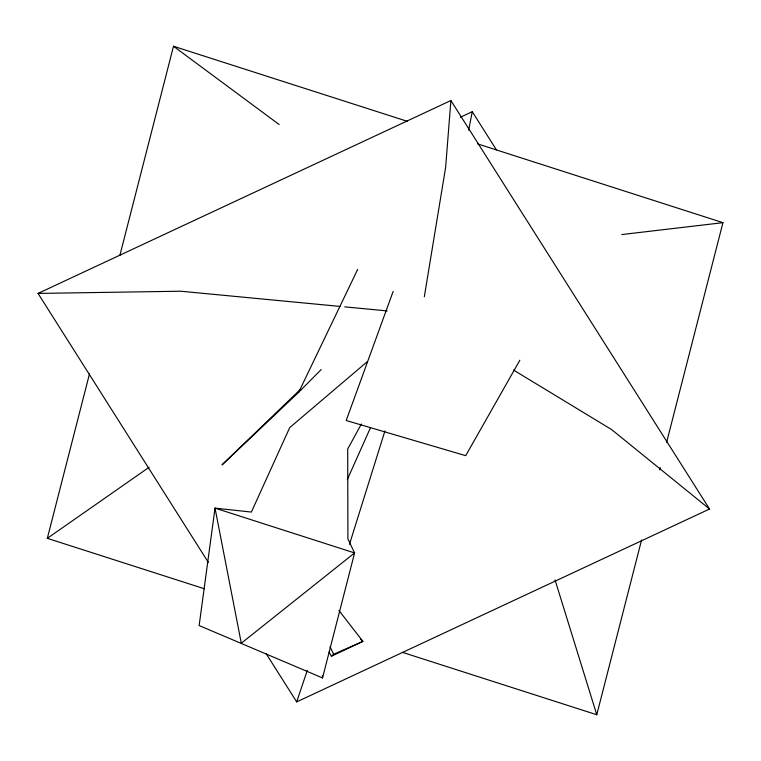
<?xml version="1.0" encoding="UTF-8"?>
<svg xmlns="http://www.w3.org/2000/svg" width="761" height="761" viewBox="0 0 761 761"><rect width="100%" height="100%" fill="white"/><g stroke="black" fill="none" stroke-linecap="round" stroke-linejoin="round"><path stroke-width="1.14" d="M208.352 562.398L38.05 293.423L450.893 100.538L445.623 167.439L424.324 296.714M468.652 130.207L472.258 111.696L460.405 117.232M204.462 588.786L47.315 538.331L89.475 373.927M119.838 255.506L173.498 46.259L407.525 121.389M367.496 361.485L289.713 427.606L251.377 512.067L215.021 508.129L199.144 625.561L322.531 677.927L354.588 552.943L347.901 538.959L347.71 449L361.37 424.029M402.312 652.31L596.767 714.741L641.58 539.987M659.559 469.851L660.148 467.558M666.636 442.265L722.95 222.669L477.623 143.896M349.499 544.267L384.942 430.926M266.188 653.728L296.685 701.899L307.292 670.384M393.142 291.434L346.198 420.519L465.703 455.668L519.858 360.21M347.273 479.658L370.54 427.568M299.71 390.041L222.003 464.914L298.721 392.219L357.66 269.432M298.721 392.219L321.199 369.57M329.037 652.129L331.463 656.21L333.651 654.232L362.911 641.399L338.892 610.427M47.315 538.331L149.099 467.283M331.463 656.21L362.911 641.399L360.467 638.812M296.685 701.899L709.528 509.014L450.893 100.538M621.813 234.55L722.95 222.669M38.05 293.423L180.709 291.216L340.015 306.417M344.733 306.864L387.216 310.916M513.475 370.027L611.587 429.556L709.528 509.014M173.498 46.259L279.173 124.538M472.258 111.696L496.419 149.869M330.027 646.793L333.651 654.232M555.045 579.939L596.767 714.741M322.502 675.606L322.531 677.927M354.588 552.943L241.304 643.216L215.021 508.129L354.588 552.943"/></g></svg>
